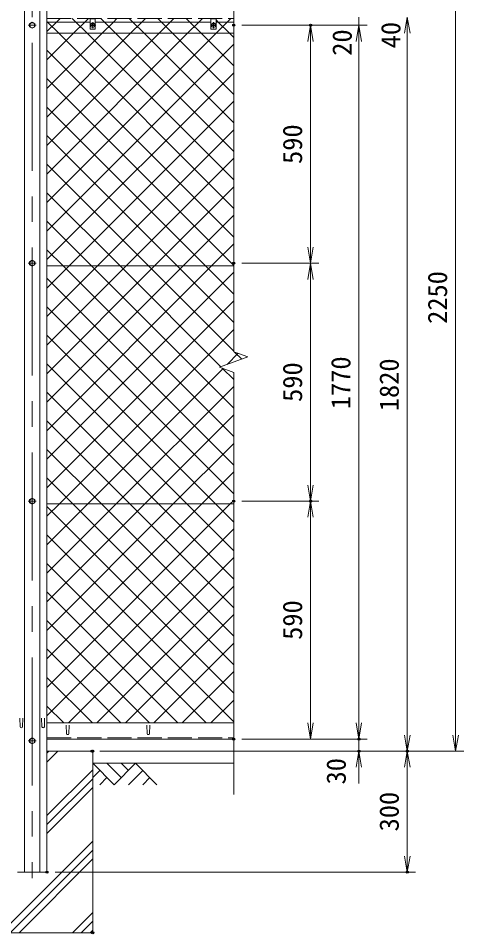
# Model space of a CAD drawing. Units: millimetres at full size. Extents: x -4200 to 4200, y -2970 to 2970.
# Drawn here: x -1420 to -314, y -659 to 1611 of the extents above; entities that cross this region are included whole.
import ezdxf
from ezdxf.enums import TextEntityAlignment as Align

# ---------------------------------------------------------------- set-up
doc = ezdxf.new("R2010")
doc.units = ezdxf.units.MM
doc.header["$LTSCALE"] = 10
doc.header["$PDMODE"] = 32
doc.header["$PDSIZE"] = 5
doc.linetypes.add('DASHED', pattern=[7.5, 6, -1.5])
doc.linetypes.add('USER1', pattern=[50.8, 31.75, -6.35, 6.35, -6.35])
for name, color, linetype, lineweight in [('0-0_D-STR1', 1, 'Continuous', 18), ('0-1_D-BMK', 2, 'USER1', 13), ('0-2_D-STR-DIM', 7, 'Continuous', 13), ('0-3_D-STR3', 3, 'Continuous', 13), ('0-4_D-BGD', 7, 'Continuous', 18), ('0-5_D-STR4', 7, 'Continuous', 18), ('0-6_D-DCR-HCH', 7, 'Continuous', 13), ('0-8_0', 7, 'Continuous', 18), ('0-B_D-STR2', 7, 'Continuous', 13)]:
    doc.layers.add(name, color=color, linetype=linetype, lineweight=lineweight)
doc.layers.add('0-9_Defpoints', color=7, linetype='Continuous')
doc.styles.add('ＭＳ ゴシック', font='')
doc.styles.get('ＭＳ ゴシック').set_extended_font_data('MS Gothic')

# ---------------------------------------------------------------- blocks, each defined once
blk = doc.blocks.new('_Open')
at = {"layer": '0-8_0'}
blk.add_line((-10, 1.667), (0, 0), dxfattribs=at)
blk.add_lwpolyline([(-10, -1.667), (0, 0), (-10, 0)], dxfattribs=at)

msp = doc.modelspace()

# ---------------------------------------------------------------- linework, layer by layer
at = {"layer": '0-0_D-STR1'}
for p, q in [((-1403.97, -506.02), (-1403.97, 2043.69)), ((-1365.97, -506.02), (-1365.97, 2043.69)), ((-1348.47, -506.02), (-1348.47, 2043.69)), ((-884.97, 1573.98), (-1348.47, 1573.98)), ((-1414.97, -145.69), (-1415.72, -124.19)), ((-1408.97, -145.69), (-1408.22, -124.19)), ((-1360.97, -145.69), (-1361.72, -124.19)), ((-1354.97, -145.69), (-1354.22, -124.19)), ((-884.97, -136.02), (-1348.47, -136.02)), ((-1299.97, -162.89), (-1300.72, -141.39)), ((-1293.97, -162.89), (-1293.22, -141.39)), ((-1099.97, -162.89), (-1100.72, -141.39)), ((-1093.97, -162.89), (-1093.22, -141.39)), ((-1348.47, -176.02), (-884.97, -176.02)), ((-1421.47, -506.02), (-1348.47, -506.02))]:
    msp.add_line(p, q, dxfattribs=at)
at = {"layer": '0-0_D-STR1', "linetype": 'DASHED'}
for p, q in [((-1348.47, 1610.98), (-884.97, 1610.98)), ((-1348.47, -173.02), (-884.97, -173.02))]:
    msp.add_line(p, q, dxfattribs=at)
at = {"layer": '0-0_D-STR1'}
for centre in [(-1411.97, -144.44), (-1357.97, -144.44), (-1296.97, -161.64), (-1096.97, -161.64)]:
    msp.add_arc(centre, 3.25, 202.61986, 337.38014, dxfattribs=at)
at = {"layer": '0-1_D-BMK'}
for p, q in [((-1384.97, 2058.69), (-1384.97, -521.02)), ((-1374.97, 1593.98), (-1394.97, 1593.98)), ((-1242.41, 1593.98), (-1227.53, 1593.98)), ((-1234.97, 1601.42), (-1234.97, 1586.54)), ((-942.41, 1593.98), (-927.53, 1593.98)), ((-934.97, 1601.42), (-934.97, 1586.54)), ((-1374.97, 1003.98), (-1394.97, 1003.98)), ((-1374.97, 413.98), (-1394.97, 413.98)), ((-1374.97, -180.52), (-1394.97, -180.52))]:
    msp.add_line(p, q, dxfattribs=at)
at = {"layer": '0-2_D-STR-DIM'}
for p, q in [((-884.97, 2093.14), (-884.97, 784.63)), ((-333.93, -206.02), (-333.93, 2043.69)), ((-573.93, 1593.98), (-573.93, 1613.98)), ((-453.93, 1613.98), (-453.93, -206.02)), ((-864.97, 1593.98), (-673.93, 1593.98)), ((-864.97, 1593.98), (-553.93, 1593.98)), ((-864.97, 1593.98), (-553.93, 1593.98)), ((-693.93, 1003.98), (-693.93, 1593.98)), ((-573.93, 1593.98), (-573.93, -176.02)), ((-453.93, 1573.98), (-453.93, 1533.98)), ((-573.93, 1553.98), (-573.93, 1513.98)), ((-864.97, 1003.98), (-673.93, 1003.98)), ((-864.97, 1003.98), (-673.93, 1003.98)), ((-693.93, 1003.98), (-693.93, 413.98)), ((-920.21, 746.15), (-849.74, 771.81)), ((-849.74, 771.81), (-884.97, 784.63)), ((-884.97, 733.33), (-920.21, 746.15)), ((-884.97, 733.33), (-884.97, -313.33)), ((-864.97, 413.98), (-673.93, 413.98)), ((-864.97, 413.98), (-673.93, 413.98)), ((-693.93, -176.02), (-693.93, 413.98)), ((-573.93, -136.02), (-573.93, -96.02)), ((-864.97, -176.02), (-673.93, -176.02)), ((-864.97, -176.02), (-553.93, -176.02)), ((-864.97, -176.02), (-553.93, -176.02)), ((-573.93, -176.02), (-573.93, -206.02)), ((-1217.2, -206.02), (-433.93, -206.02)), ((-1214.97, -206.02), (-553.93, -206.02)), ((-1214.97, -206.02), (-433.93, -206.02)), ((-1214.97, -206.02), (-313.93, -206.02)), ((-453.93, -206.02), (-453.93, -506.02)), ((-573.93, -246.02), (-573.93, -286.02)), ((-1328.47, -506.02), (-433.93, -506.02))]:
    msp.add_line(p, q, dxfattribs=at)
at = {"layer": '0-3_D-STR3'}
for p, q in [((-1384.97, 1601.49), (-1391.47, 1597.73)), ((-1391.47, 1597.73), (-1391.47, 1590.23)), ((-1391.47, 1590.23), (-1384.97, 1586.47)), ((-1378.47, 1597.73), (-1384.97, 1601.49)), ((-1384.97, 1586.47), (-1378.47, 1590.23)), ((-1378.47, 1590.23), (-1378.47, 1597.73)), ((-1241.47, 1601.98), (-1348.47, 1601.98)), ((-1236.8, 1594.37), (-1238.32, 1594.35)), ((-1238.32, 1594.35), (-1238.32, 1593.61)), ((-1238.32, 1594.35), (-1238.32, 1593.61)), ((-1236.8, 1593.59), (-1238.32, 1593.61)), ((-1235.88, 1594.84), (-1236.8, 1594.37)), ((-1235.88, 1593.11), (-1236.8, 1593.59)), ((-1235.86, 1594.86), (-1235.37, 1595.78)), ((-1235.86, 1593.1), (-1235.37, 1592.18)), ((-1235.34, 1597.33), (-1235.37, 1595.78)), ((-1235.37, 1597.33), (-1234.61, 1597.33)), ((-1235.34, 1590.63), (-1235.37, 1592.18)), ((-1235.34, 1590.63), (-1234.61, 1590.63)), ((-1234.61, 1597.33), (-1234.58, 1595.78)), ((-1234.61, 1590.63), (-1234.58, 1592.18)), ((-1234.09, 1594.86), (-1234.58, 1595.78)), ((-1234.09, 1593.1), (-1234.58, 1592.18)), ((-1234.07, 1594.84), (-1233.15, 1594.37)), ((-1234.07, 1593.11), (-1233.15, 1593.59)), ((-1233.15, 1593.59), (-1231.62, 1593.61)), ((-941.47, 1601.98), (-1228.47, 1601.98)), ((-936.8, 1594.37), (-938.32, 1594.35)), ((-938.32, 1594.35), (-938.32, 1593.61)), ((-938.32, 1594.35), (-938.32, 1593.61)), ((-936.8, 1593.59), (-938.32, 1593.61)), ((-935.88, 1594.84), (-936.8, 1594.37)), ((-935.88, 1593.11), (-936.8, 1593.59)), ((-935.86, 1594.86), (-935.37, 1595.78)), ((-935.86, 1593.1), (-935.37, 1592.18)), ((-935.34, 1597.33), (-935.37, 1595.78)), ((-935.37, 1597.33), (-934.61, 1597.33)), ((-935.34, 1590.63), (-935.37, 1592.18)), ((-935.34, 1590.63), (-934.61, 1590.63)), ((-934.61, 1597.33), (-934.58, 1595.78)), ((-934.61, 1590.63), (-934.58, 1592.18)), ((-934.09, 1594.86), (-934.58, 1595.78)), ((-934.09, 1593.1), (-934.58, 1592.18)), ((-934.07, 1594.84), (-933.15, 1594.37)), ((-934.07, 1593.11), (-933.15, 1593.59)), ((-933.15, 1593.59), (-931.62, 1593.61)), ((-884.97, 1601.98), (-928.47, 1601.98)), ((-884.97, 997.23), (-1348.47, 997.23)), ((-1384.97, 421.49), (-1391.47, 417.73)), ((-1391.47, 417.73), (-1391.47, 410.23)), ((-1391.47, 410.23), (-1384.97, 406.47)), ((-1378.47, 417.73), (-1384.97, 421.49)), ((-1384.97, 406.47), (-1378.47, 410.23)), ((-1378.47, 410.23), (-1378.47, 417.73)), ((-884.97, 407.23), (-1348.47, 407.23)), ((-1384.97, -173.01), (-1391.47, -176.77)), ((-1391.47, -176.77), (-1391.47, -184.27)), ((-1378.47, -176.77), (-1384.97, -173.01)), ((-1378.47, -184.27), (-1378.47, -176.77)), ((-1391.47, -184.27), (-1384.97, -188.03)), ((-1384.97, -188.03), (-1378.47, -184.27))]:
    msp.add_line(p, q, dxfattribs=at)
for points in [[(-1241.47, 1609.98), (-1228.47, 1609.98), (-1228.47, 1583.98), (-1241.47, 1583.98)], [(-941.47, 1609.98), (-928.47, 1609.98), (-928.47, 1583.98), (-941.47, 1583.98)], [(-1378.47, 1007.73), (-1384.97, 1011.49), (-1391.47, 1007.73), (-1391.47, 1000.23), (-1384.97, 996.47), (-1378.47, 1000.23)]]:
    msp.add_lwpolyline(points, close=True, dxfattribs=at)
for points in [[(-1233.15, 1594.37), (-1231.62, 1594.35), (-1231.62, 1593.61)], [(-933.15, 1594.37), (-931.62, 1594.35), (-931.62, 1593.61)]]:
    msp.add_lwpolyline(points, dxfattribs=at)
for centre, radius in [((-1384.97, 1593.98), 6.25), ((-1234.97, 1593.98), 5.25), ((-934.97, 1593.98), 5.25), ((-1384.97, 1003.98), 6.25), ((-1384.97, 413.98), 6.25), ((-1384.97, -180.52), 6.25)]:
    msp.add_circle(centre, radius, dxfattribs=at)
at = {"layer": '0-4_D-BGD'}
msp.add_line((-1234.97, -236.02), (-884.97, -236.02), dxfattribs=at)
at = {"layer": '0-5_D-STR4'}
for p, q in [((-1234.97, -206.02), (-1348.47, -206.02)), ((-1234.97, -206.02), (-1234.97, -656.02)), ((-1234.97, -656.02), (-1534.97, -656.02))]:
    msp.add_line(p, q, dxfattribs=at)
at = {"layer": '0-6_D-DCR-HCH'}
for p, q in [((-1348.47, -233.08), (-1321.41, -206.02)), ((-1348.47, -210.98), (-1343.51, -206.02)), ((-1181.76, -289.23), (-1234.97, -236.02)), ((-1164.03, -271.5), (-1199.5, -236.02)), ((-1128.55, -236.02), (-1181.76, -289.23)), ((-1146.2, -253.85), (-1164.03, -236.02)), ((-1128.55, -236.02), (-1075.34, -289.23)), ((-1348.47, -365.66), (-1234.97, -252.16)), ((-1217.24, -253.76), (-1234.97, -271.41)), ((-1199.5, -271.5), (-1217.32, -289.23)), ((-1110.81, -253.76), (-1146.45, -289.23)), ((-1093.08, -271.5), (-1110.89, -289.23)), ((-1348.47, -387.76), (-1234.97, -274.26)), ((-1348.47, -409.86), (-1234.97, -296.36)), ((-1462.05, -656.02), (-1234.97, -428.94)), ((-1439.96, -656.02), (-1234.97, -451.04)), ((-1417.86, -656.02), (-1234.97, -473.14)), ((-1285.28, -656.02), (-1234.97, -605.72)), ((-1263.18, -656.02), (-1234.97, -627.81)), ((-1241.08, -656.02), (-1234.97, -649.91))]:
    msp.add_line(p, q, dxfattribs=at)
at = {"layer": '0-9_Defpoints'}
for p in [(-884.97, 1593.98), (-693.93, 1593.98), (-884.97, 1003.98), (-884.97, 413.98), (-693.93, 413.98), (-884.97, -176.02), (-573.93, -176.02), (-1237.2, -206.02), (-1234.97, -206.02), (-1234.97, -206.02), (-573.93, -206.02), (-453.93, -206.02), (-1348.47, -506.02), (-453.93, -506.02), (-1234.97, -656.02)]:
    msp.add_point(p, dxfattribs=at)
at = {"layer": '0-B_D-STR2'}
for p, q in [((-1205.94, 1601.98), (-1214.94, 1610.98)), ((-1211.66, 1573.98), (-1183.66, 1601.98)), ((-1177.94, 1573.98), (-1205.94, 1601.98)), ((-1183.66, 1601.98), (-1174.66, 1610.98)), ((-1135.23, 1601.98), (-1144.23, 1610.98)), ((-1140.94, 1573.98), (-1112.94, 1601.98)), ((-1107.23, 1573.98), (-1135.23, 1601.98)), ((-1112.94, 1601.98), (-1103.94, 1610.98)), ((-1064.52, 1601.98), (-1073.52, 1610.98)), ((-1070.23, 1573.98), (-1042.23, 1601.98)), ((-1036.52, 1573.98), (-1064.52, 1601.98)), ((-1042.23, 1601.98), (-1033.23, 1610.98)), ((-993.81, 1601.98), (-1002.81, 1610.98)), ((-999.52, 1573.98), (-971.52, 1601.98)), ((-965.81, 1573.98), (-993.81, 1601.98)), ((-971.52, 1601.98), (-962.52, 1610.98)), ((-931.09, 1609.98), (-932.09, 1610.98)), ((-1348.47, 1437.16), (-1211.66, 1573.98)), ((-1348.47, 1366.45), (-1140.94, 1573.98)), ((-1348.47, 1295.74), (-1070.23, 1573.98)), ((-1348.47, 1225.03), (-999.52, 1573.98)), ((-884.97, 1281.02), (-1177.94, 1573.98)), ((-884.97, 1351.73), (-1107.23, 1573.98)), ((-884.97, 1422.44), (-1036.52, 1573.98)), ((-884.97, 1493.15), (-965.81, 1573.98)), ((-1348.47, 1083.61), (-884.97, 1547.11)), ((-884.97, 1068.88), (-1348.47, 1532.38)), ((-1348.47, 1012.9), (-884.97, 1476.4)), ((-884.97, 998.17), (-1348.47, 1461.67)), ((-954.74, 997.23), (-1348.47, 1390.96)), ((-1293.43, 997.23), (-884.97, 1405.69)), ((-1025.45, 997.23), (-1348.47, 1320.25)), ((-1222.72, 997.23), (-884.97, 1334.97)), ((-1152.01, 997.23), (-884.97, 1264.26)), ((-1081.3, 997.23), (-884.97, 1193.55)), ((-1010.59, 997.23), (-884.97, 1122.84)), ((-1237.58, 997.23), (-1348.47, 1108.12)), ((-939.88, 997.23), (-884.97, 1052.13)), ((-1308.29, 997.23), (-1348.47, 1037.41)), ((-1348.47, 942.19), (-1293.43, 997.23)), ((-1348.47, 871.47), (-1222.72, 997.23)), ((-1348.47, 800.76), (-1152.01, 997.23)), ((-1348.47, 730.05), (-1081.3, 997.23)), ((-1348.47, 659.34), (-1010.59, 997.23)), ((-1348.47, 588.63), (-939.88, 997.23)), ((-1348.47, 517.92), (-884.97, 981.42)), ((-884.97, 573.91), (-1308.29, 997.23)), ((-884.97, 644.62), (-1237.58, 997.23)), ((-884.97, 856.75), (-1025.45, 997.23)), ((-884.97, 927.46), (-954.74, 997.23)), ((-884.97, 503.2), (-1348.47, 966.7)), ((-1348.47, 447.21), (-884.97, 910.71)), ((-884.97, 432.49), (-1348.47, 895.99)), ((-930.43, 407.23), (-1348.47, 825.28)), ((-901.18, 753.08), (-873.73, 780.54)), ((-865.13, 766.2), (-882.76, 783.82)), ((-1001.14, 407.23), (-1348.47, 754.57)), ((-884.97, 715.33), (-913.27, 743.63)), ((-1071.85, 407.23), (-1348.47, 683.86)), ((-1176.32, 407.23), (-884.97, 698.58)), ((-1142.56, 407.23), (-1348.47, 613.15)), ((-1105.61, 407.23), (-884.97, 627.87)), ((-1034.9, 407.23), (-884.97, 557.16)), ((-1213.27, 407.23), (-1348.47, 542.44)), ((-964.19, 407.23), (-884.97, 486.45)), ((-1283.98, 407.23), (-1348.47, 471.72)), ((-893.48, 407.23), (-884.97, 415.74)), ((-1348.47, 235.08), (-1176.32, 407.23)), ((-1348.47, 164.37), (-1105.61, 407.23)), ((-1348.47, 93.66), (-1034.9, 407.23)), ((-1348.47, 22.95), (-964.19, 407.23)), ((-1348.47, -47.76), (-893.48, 407.23)), ((-884.97, -62.49), (-1348.47, 401.01)), ((-884.97, 8.22), (-1283.98, 407.23)), ((-884.97, 78.94), (-1213.27, 407.23)), ((-884.97, 149.65), (-1142.56, 407.23)), ((-884.97, 220.36), (-1071.85, 407.23)), ((-884.97, 291.07), (-1001.14, 407.23)), ((-884.97, 361.78), (-930.43, 407.23)), ((-1348.47, -118.47), (-884.97, 345.03)), ((-884.97, -133.2), (-1348.47, 330.3)), ((-1295.31, -136.02), (-884.97, 274.31)), ((-952.86, -136.02), (-1348.47, 259.59)), ((-1023.57, -136.02), (-1348.47, 188.88)), ((-1224.6, -136.02), (-884.97, 203.6)), ((-1094.28, -136.02), (-1348.47, 118.17)), ((-1153.89, -136.02), (-884.97, 132.89)), ((-1164.99, -136.02), (-1348.47, 47.46)), ((-1083.18, -136.02), (-884.97, 62.18)), ((-1012.47, -136.02), (-884.97, -8.53)), ((-1235.7, -136.02), (-1348.47, -23.25)), ((-941.76, -136.02), (-884.97, -79.24)), ((-1306.41, -136.02), (-1348.47, -93.96))]:
    msp.add_line(p, q, dxfattribs=at)
for points in [[(-1348.47, 1578.58), (-1325.08, 1601.98), (-1316.08, 1610.98)], [(-1348.47, 1507.87), (-1282.37, 1573.98), (-1254.37, 1601.98), (-1245.37, 1610.98)], [(-1348.47, 1154.32), (-928.81, 1573.98), (-900.81, 1601.98), (-891.81, 1610.98)], [(-884.97, 1139.6), (-1319.36, 1573.98), (-1347.36, 1601.98), (-1348.47, 1603.1)], [(-884.97, 1210.31), (-1248.65, 1573.98), (-1276.65, 1601.98), (-1285.65, 1610.98)], [(-884.97, 1563.86), (-895.09, 1573.98), (-923.09, 1601.98), (-928.47, 1607.36)], [(-884.97, 786.04), (-1096.16, 997.23), (-1348.47, 1249.54)], [(-916.98, 747.33), (-1166.87, 997.23), (-1348.47, 1178.83)], [(-1348.47, 376.5), (-1317.75, 407.23), (-884.97, 840)], [(-1348.47, 305.79), (-1247.03, 407.23), (-911.34, 742.92)]]:
    msp.add_lwpolyline(points, dxfattribs=at)

# ---------------------------------------------------------------- block references
at = {"layer": '0-2_D-STR-DIM', "xscale": 4, "yscale": 4}
for p, rotation in [((-453.93, 1613.98), 90), ((-453.93, 1613.98), 90), ((-693.93, 1593.98), 90), ((-573.93, 1593.98), 90), ((-573.93, 1593.98), 90), ((-693.93, 1003.98), 270), ((-693.93, 1003.98), 90), ((-693.93, 413.98), 270), ((-693.93, 413.98), 90), ((-693.93, -176.02), 270), ((-573.93, -176.02), 270), ((-573.93, -176.02), 270), ((-453.93, -206.02), 270), ((-333.93, -206.02), 270), ((-573.93, -206.02), 90), ((-453.93, -206.02), 90), ((-453.93, -506.02), 270)]:
    msp.add_blockref('_Open', p, dxfattribs=dict(at, rotation=rotation))

# ---------------------------------------------------------------- texts
at = {"layer": '0-2_D-STR-DIM', "style": 'ＭＳ ゴシック'}
for s, p in [('40', (-456.62, 1536.85)), ('20', (-577.54, 1518.36)), ('590', (-700.68, 1250.09)), ('2250', (-340.68, 853.57)), ('590', (-700.68, 660.09)), ('1770', (-580.68, 642.06)), ('1820', (-460.68, 637.06)), ('590', (-700.68, 70.09)), ('30', (-592.19, -288.45)), ('300', (-460.68, -404.91))]:
    msp.add_text(s, height=48.09, rotation=90, dxfattribs=at).set_placement(p, align=Align.BOTTOM_LEFT)

doc.saveas('drawing.dxf')
